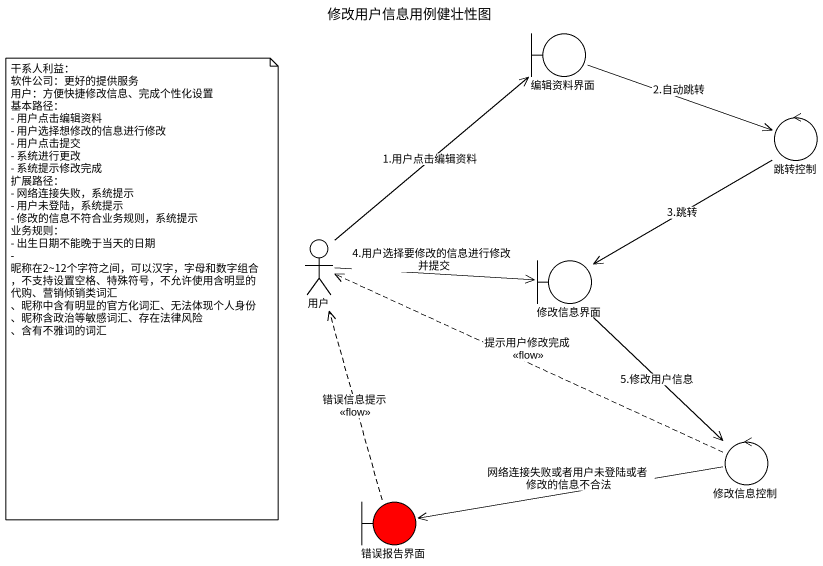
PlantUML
@startuml
title 修改用户信息用例健壮性图
boundary 编辑资料界面
control 跳转控制
actor 用户
boundary 修改信息界面
control 修改信息控制
boundary 错误报告界面 #FF0000
编辑资料界面 -right-> 跳转控制 : 2.自动跳转
跳转控制 --> 修改信息界面 : 3.跳转
用户 -up-> 编辑资料界面 : 1.用户点击编辑资料
用户 -right-> 修改信息界面 : 4.用户选择要修改的信息进行修改并提交
修改信息界面 --> 修改信息控制 : 5.修改用户信息
修改信息控制 .left.> 用户 : 提示用户修改完成\n<<flow>>
修改信息控制 -left-> 错误报告界面 : 网络连接失败或者用户未登陆或者修改的信息不合法
错误报告界面 .up.> 用户 : 错误信息提示\n<<flow>>
note as N1
  干系人利益：
  软件公司：更好的提供服务
  用户：方便快捷修改信息、完成个性化设置
  基本路径：
  - 用户点击编辑资料
  - 用户选择想修改的信息进行修改
  - 用户点击提交
  - 系统进行更改
  - 系统提示修改完成
  扩展路径：
  - 网络连接失败，系统提示
  - 用户未登陆，系统提示
  - 修改的信息不符合业务规则，系统提示
  业务规则：
  - 出生日期不能晚于当天的日期
  - 昵称在2~12个字符之间，可以汉字，字母和数字组合，不支持设置空格、特殊符号，不允许使用含明显的代购、营销倾销类词汇 、昵称中含有明显的官方化词汇、无法体现个人身份 、昵称含政治等敏感词汇、存在法律风险 、含有不雅词的词汇
end note
@enduml
